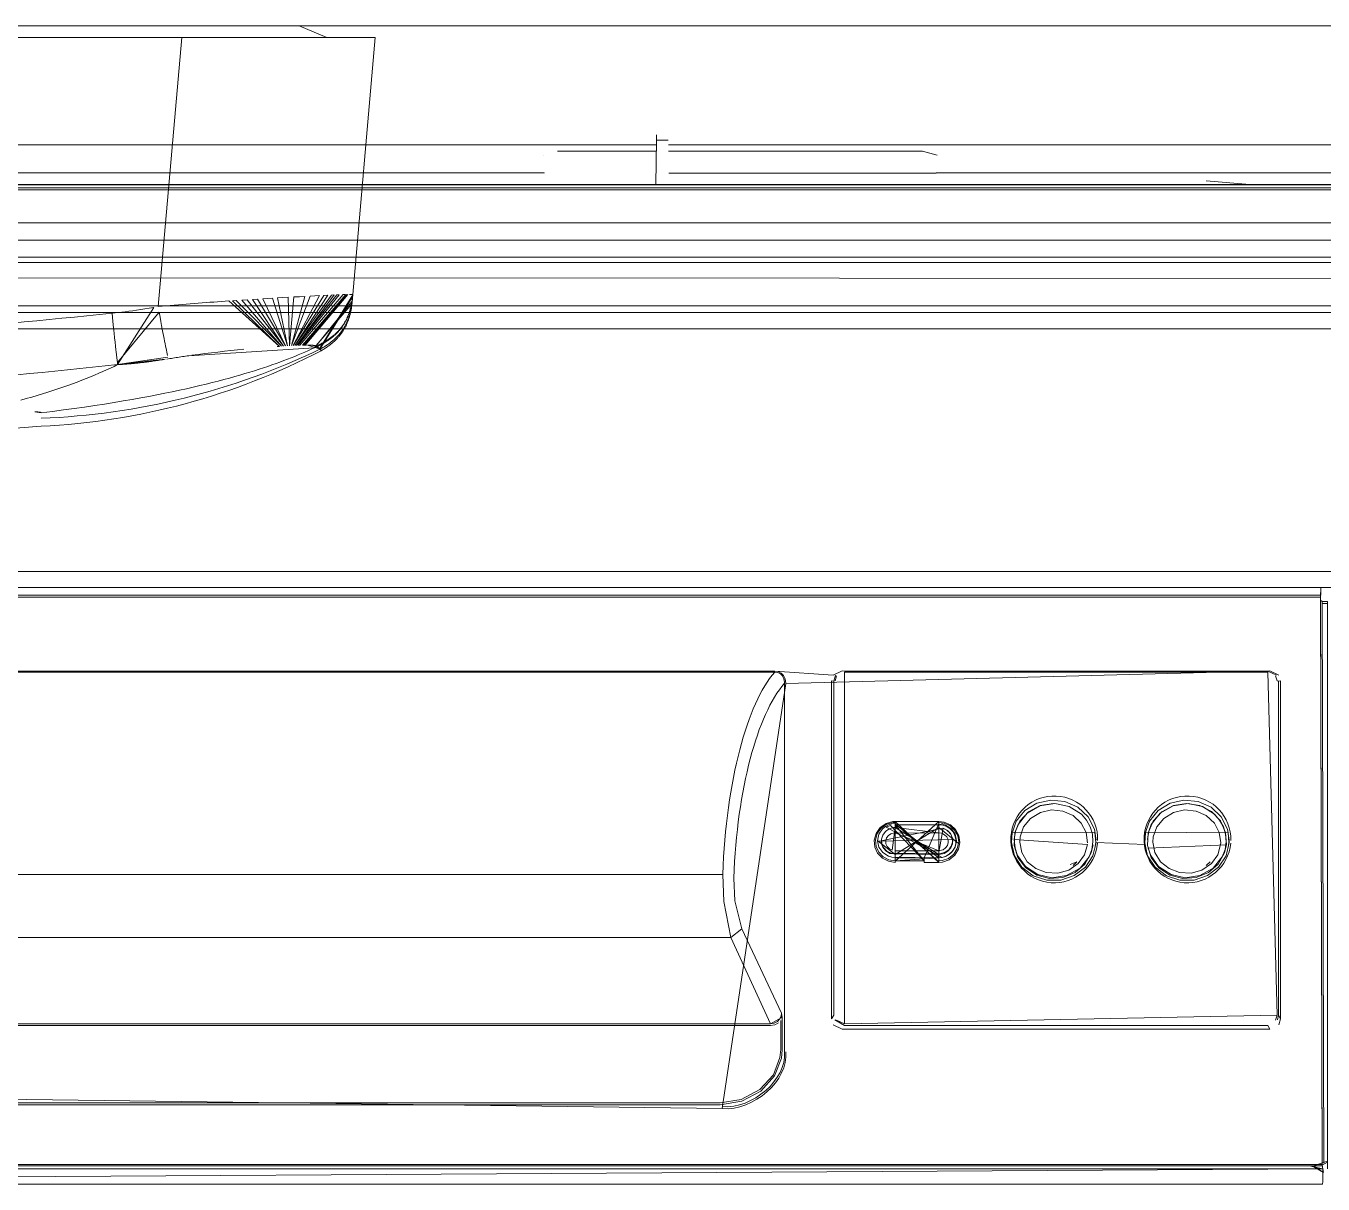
# Model space of a CAD drawing. Header units: millimetres. Extents: x 521 to 148073, y -17811 to 32040.
# Drawn here: x 66208.9 to 66382.4, y 20710.1 to 20865.2 of the extents above; entities that cross this region are included whole.
import ezdxf

# ---------------------------------------------------------------- set-up
doc = ezdxf.new("R2010")
doc.units = ezdxf.units.MM
doc.layers.add('Datové rozvody', color=6, linetype='Continuous')
doc.layers.add('PDF_Geometrie', color=7, linetype='Continuous', true_color=0xbdbdbd)

# ---------------------------------------------------------------- blocks, each defined once
blk = doc.blocks.new('projektor')
at = {"layer": 'PDF_Geometrie', "lineweight": 13}
for points in [[(85733.9755892011, 14135.77040875128), (85733.9755892011, 16031.83872741795)], [(85736.1163972011, 14135.77040875128), (85736.1163972011, 16031.83872741795)], [(85767.7148062011, 14135.77040875128), (85767.7148062011, 16031.83872741795)], [(85769.80576886777, 14135.77040875128), (85769.80576886777, 16031.83872741795)], [(85717.3485952011, 14198.32432308462), (85717.3485952011, 15969.28481308462)], [(85717.38369053444, 15969.28379575128), (85717.38369053444, 14198.32534041795)], [(85717.77838453444, 15969.26955441795), (85717.77838453444, 14198.33856475128)], [(85718.00574053443, 14198.34670275128), (85718.00574053443, 15969.26141641795)], [(85724.57922686776, 15969.03253441795), (85724.57922686776, 15085.03493508462)], [(85729.70974053444, 15082.57318375129), (85729.70974053444, 15082.61590841795), (85728.78760086777, 15082.57318375129), (85729.82265553443, 15083.80405941795), (85728.78760086777, 15084.99322775128), (85729.70974053444, 15085.03493508462), (85724.57922686776, 15082.57318375129), (85725.5013662011, 15083.80405941795), (85725.5013662011, 15085.03493508462), (85724.57922686776, 15083.80405941795), (85729.45491853444, 15085.41030141795), (85729.70974053444, 15968.85349808462)], [(85726.78564786777, 15968.95522341795), (85726.78564786777, 15085.41030141795)], [(85727.50331953443, 15968.92979208461), (85727.50331953443, 15085.41030141795), (85726.78564786777, 14198.65391308462)], [(85733.1439852011, 14198.87567408462), (85733.1439852011, 15968.73346208462)], [(85722.3234692011, 14537.67979208462), (85722.3234692011, 15629.92934441795)], [(85712.16365886776, 15357.64642608462), (85712.16365886776, 15548.24497741795)], [(85712.1809522011, 15357.64642608462), (85712.1809522011, 15548.24396008462)], [(85715.80847486776, 15523.50742875128), (85715.80847486776, 15392.49648308461)], [(85696.6785312011, 14673.97536475128), (85696.6785312011, 15493.63377141795), (85696.6785312011, 15494.81480175129)], [(85771.64089286777, 15443.23195675129), (85771.64089286777, 15442.74164075129), (85771.64089286777, 15443.23195675129), (85771.62614253443, 15443.43947608462), (85843.59218653443, 15443.43845908462), (85844.3932732011, 15443.44354508462), (85844.78847586777, 15443.43235541795)], [(85771.89774886776, 15442.73960641795), (85771.89774886776, 15443.43235541795), (85844.78847586777, 15443.43235541795)], [(85770.82607353444, 15442.52496608462), (85770.82607353444, 14757.19374875129)], [(85771.0824212011, 15442.52496608462), (85771.0168082011, 15442.52394875128)], [(85771.0824212011, 14757.19476575129), (85771.0824212011, 15442.52394875128)], [(85771.44914053443, 15442.53920775128), (85771.6403842011, 15442.74164075129), (85771.83162753444, 15442.73960641795)], [(85771.96336186776, 15442.53717308462), (85771.83162753444, 15442.53717308462)], [(85844.78847586777, 15442.96950541795), (85771.89774886776, 15442.73960641795)], [(85844.92987386776, 15442.75689975128), (85844.92987386776, 14756.96181508462)], [(85845.11755686777, 15442.76096875128), (85845.13383286777, 15442.75995141795)], [(85845.23911853443, 15442.81793475129), (85845.5158112011, 15442.82505575128), (85845.13383286777, 15441.08250175128)], [(85845.13383286777, 15442.75995141795), (85845.13383286777, 14756.95978041795)], [(85847.15307953443, 15442.82505575128), (85845.5158112011, 15442.82505575128), (85847.15307953443, 15170.26341008462)], [(85845.5158112011, 15168.29706075128), (85845.5158112011, 15442.82505575128)], [(85847.15307953443, 15442.82505575128), (85847.49385886776, 15442.82200375128)], [(85847.49436753443, 15442.82200375128), (85847.49436753443, 15170.26341008462)], [(85780.64154386776, 15435.94741075128), (85781.21018786776, 15437.11419941795)], [(85780.69088053443, 15435.67275241795), (85781.23409353444, 15436.81004108462)], [(85782.01076586777, 15437.06944041795), (85781.97109286777, 15436.88328308462), (85781.31903386777, 15436.68390175128)], [(85825.98913886776, 15437.34409841795), (85825.51815086776, 15437.06944041795), (85782.01178286778, 15437.06944041795), (85781.9624462011, 15437.34409841795)], [(85781.9624462011, 15437.34409841795), (85825.98913886776, 15437.34409841795)], [(85825.47796953443, 15436.88328308462), (85826.12951986777, 15436.68390175128)], [(85825.51815086776, 15437.06944041795), (85826.09696786776, 15436.92397341795)], [(85825.9886302011, 15437.34409841795), (85826.74037986777, 15437.11419941795)], [(85780.69037186776, 15371.49632041795), (85780.69037186776, 14796.11281608462), (85830.2951692011, 14794.67136908462), (85837.65906086777, 15364.65122741795), (85782.3286572011, 15372.93776708462), (85780.64205253443, 15435.94741075128)], [(85780.69138920109, 15435.67275241795), (85780.69138920109, 15380.56207541795), (85780.64205253443, 15380.28741741795)], [(85826.83854486776, 15380.56207541795), (85826.83854486776, 15435.67275241795), (85827.3090242011, 15435.94741075128)], [(85827.3090242011, 15435.94741075128), (85827.3090242011, 15380.28741741795)], [(85716.8684522011, 15427.66188841795), (85717.3475782011, 15433.35545108462)], [(85803.65078053443, 15430.50612641795), (85803.0302562011, 15430.62107608462), (85801.72817286776, 15430.52240275128), (85801.6829052011, 15430.50612641795), (85801.73987153443, 15419.74969741795), (85803.04195486776, 15419.65509308462), (85803.25659486777, 15419.69578308462), (85803.02415286776, 15413.31659208461), (85804.75399086777, 15412.90257041795), (85806.2274812011, 15411.93007675128), (85807.3245882011, 15410.49269875128), (85807.91154286776, 15408.75116241795), (85807.92018953443, 15406.89976275129), (85807.34544186777, 15405.14398475128), (85806.24477453443, 15403.68117541795), (85804.74076653444, 15402.68731975128), (85802.8822462011, 15402.27228041795), (85801.90975253443, 15402.34043641795), (85800.24349286777, 15402.93451208462), (85798.86053786776, 15404.07078308462), (85797.91093253443, 15405.62209341795), (85797.49945386777, 15407.41550975128), (85797.67391286777, 15409.25877141795), (85798.42362786777, 15410.94741075128), (85799.6687452011, 15412.28102908462), (85801.26532320109, 15413.10296908462), (85802.70473553444, 15413.32473008462)], [(85803.32881986776, 15430.28334841795), (85801.73224186776, 15430.18060575128), (85800.21195786777, 15429.51328808462), (85798.98871186777, 15428.35260275128), (85798.19830653444, 15426.83079308462), (85797.92873453443, 15425.11570508462), (85798.2110222011, 15423.40468608462), (85799.01363453444, 15421.88897975128), (85800.2429842011, 15420.74050141795), (85801.76530286777, 15420.08539075128), (85803.40816553443, 15420.00095908462), (85804.9833812011, 15420.49432641795), (85806.31496486776, 15421.51157908462), (85807.25338053443, 15422.93776708462), (85807.69232486776, 15424.61216508462), (85807.58246186777, 15426.34556341795), (85806.9354892011, 15427.94366741795), (85805.8271922011, 15429.22235375128), (85804.37862453444, 15430.04225941795), (85803.32881986776, 15430.28334841795), (85803.75403153444, 15420.12608108462), (85804.70363686777, 15420.44753275128), (85806.12626453442, 15421.45766475128), (85807.19437986777, 15423.08628608462), (85807.59517753443, 15424.91937541795), (85807.32560553442, 15426.83486208462), (85806.34090486777, 15428.58148475128), (85804.8663972011, 15429.74725608462), (85803.90509353444, 15430.11244975128), (85802.90615153444, 15430.25486508462), (85801.9402702011, 15430.18162308462), (85800.99117353444, 15429.89984408462), (85800.0919222011, 15429.40342475129), (85799.34220686776, 15428.75441775128), (85798.32749753444, 15427.17360708462), (85797.93127753443, 15425.30287941795), (85798.23034986776, 15423.35687541795), (85799.1896192011, 15421.68959841795), (85800.6880322011, 15420.51365408461), (85801.53336920109, 15420.18609875128), (85802.62132086777, 15420.02028675129)], [(85806.0219962011, 15427.66290541795), (85805.51642153443, 15428.16848008462)], [(85803.73826420109, 15413.14569375128), (85803.00787686776, 15413.27793641795), (85801.7032502011, 15413.17315941795), (85801.68900886778, 15413.16807308462), (85801.70121586777, 15402.42079941795), (85803.00431653444, 15402.31500508462), (85803.3720532011, 15402.38214375128)], [(85797.93026053443, 15407.78375508462), (85797.9292432011, 15407.77663441795), (85798.2120392011, 15406.06459841795), (85799.01363453444, 15404.54889175128), (85800.24349286777, 15403.40041375129), (85801.76631986776, 15402.74632041795), (85803.40816553443, 15402.66087108462), (85804.9833812011, 15403.15525575128), (85806.31547353443, 15404.17149108462), (85807.25388920109, 15405.59767941795), (85807.69283353443, 15407.27207708462), (85807.5829702011, 15409.00547541795), (85806.93599753443, 15410.60357941795), (85805.8271922011, 15411.88226575129), (85804.3791332011, 15412.70318875128), (85803.32881986776, 15412.94326041795)], [(85802.62132086777, 15402.68019875128), (85803.75403153444, 15402.78701041795), (85804.70363686777, 15403.10846208462), (85806.12626453442, 15404.11859408462), (85807.19437986777, 15405.74721541795), (85807.59517753443, 15407.57928741795), (85807.32560553442, 15409.49579141795), (85806.34090486777, 15411.24241408462), (85804.8663972011, 15412.40818541795), (85803.90509353444, 15412.77236208462), (85802.90615153444, 15412.91477741795), (85801.9402702011, 15412.84255241795), (85800.99117353444, 15412.56077341795), (85800.0919222011, 15412.06435408462), (85799.34220686776, 15411.41534708462), (85798.32749753444, 15409.83351908462), (85797.93127753443, 15407.96380875128), (85798.23034986776, 15406.01780475129), (85799.1896192011, 15404.35052775128), (85800.6880322011, 15403.17458375129), (85801.53336920109, 15402.84702841795), (85802.62132086777, 15402.68019875128), (85803.26117253443, 15412.19863141795), (85804.6080152011, 15411.81614441795), (85805.75395020109, 15410.99420441795), (85806.59826986777, 15409.76739775128), (85806.99957586777, 15408.36155475128), (85806.93447186776, 15406.84076208462), (85806.42025053443, 15405.48679875129), (85805.51235253444, 15404.37290708462), (85804.31453786776, 15403.64964041795), (85802.97939353444, 15403.38108575128), (85802.28969653443, 15403.42889675128), (85800.98150953444, 15403.88869508461), (85799.8686352011, 15404.79506708462), (85799.09908353443, 15406.07171908462), (85798.77661453444, 15407.50299341795), (85798.92767653443, 15409.01056175128), (85799.51107086777, 15410.32383475129), (85800.48865053443, 15411.38482941795), (85801.7103712011, 15412.02569841795), (85803.05009286776, 15412.21287308462)], [(85806.0179272011, 15410.32281775128), (85805.51235253444, 15410.82839208462), (85805.86991686777, 15409.96576208462)], [(85805.59932786776, 15392.84234875128), (85805.55609453443, 15393.33876808462), (85805.2529532011, 15394.20241575128), (85804.67362786777, 15394.93382041795), (85803.88322253444, 15395.42006708462), (85803.00075586776, 15395.60012075128), (85802.0954012011, 15395.45668808462), (85801.32686686776, 15395.03554541795), (85800.71702386776, 15394.35805541795), (85800.37115786776, 15393.56256375128), (85800.27858786777, 15392.84234875128), (85800.2948642011, 15386.87921408462), (85800.5425652011, 15385.99522175128), (85801.06950186777, 15385.22719575128), (85801.8273552011, 15384.68601741795), (85802.69507153443, 15384.44391141795), (85803.6131422011, 15384.52427441795), (85804.40863353443, 15384.89251975128), (85805.0571322011, 15385.52118175128), (85805.45945553444, 15386.30955275129), (85805.59932786776, 15387.18947608461)], [(85805.59932786776, 15390.92787941795), (85805.54795653443, 15390.92787941795), (85805.49505953444, 15390.92787941795), (85805.44521386776, 15390.92787941795), (85805.4014722011, 15390.92787941795), (85800.78670586777, 15386.55369341795), (85801.03542386777, 15385.99318708462), (85804.9482862011, 15393.28587108462), (85804.79061186776, 15393.79754908462), (85804.51035886776, 15394.25938175129), (85804.12939786777, 15394.64492041795), (85803.67061686776, 15394.92364775128), (85803.15893886777, 15395.07013208462), (85802.6274242011, 15395.08132175128), (85802.10964286777, 15394.95925141795), (85801.6381462011, 15394.70799008462), (85801.24548653443, 15394.34177908462), (85800.94895753443, 15393.89011908462), (85800.7628002011, 15393.38149275128), (85800.69973053443, 15392.84336608462), (85800.6051262011, 15393.30214708462), (85800.7368602011, 15393.74058308462), (85801.22514153444, 15394.49131541795), (85801.94332186776, 15394.97959675129), (85802.7815382011, 15395.15049508462), (85803.6156852011, 15394.97654475129), (85804.33233953443, 15394.48419475128), (85804.61106686777, 15394.13324241795), (85804.81858653443, 15393.73142775128), (85804.94726886776, 15393.29604341795), (85804.98999353443, 15392.84336608462), (85804.94574286777, 15386.73069541795), (85804.81553453443, 15386.29429375129), (85804.3303052011, 15385.54661308462), (85803.6116162011, 15385.05528008462), (85802.7759432011, 15384.88234741795), (85801.94230453443, 15385.05324575128), (85801.2231072011, 15385.54356141795), (85800.94336253444, 15385.89451375128), (85800.73482586777, 15386.29734575129), (85800.60461753444, 15386.73476441795), (85800.56138420111, 15387.18947608461), (85805.54795653443, 15392.84234875128), (85805.49505953444, 15392.84234875128), (85805.44521386776, 15392.84234875128), (85805.4014722011, 15392.84336608462), (85800.39455486776, 15392.84336608462), (85800.4825472011, 15393.52390808462), (85800.81162853443, 15394.27769241795), (85801.38942786776, 15394.91550975128), (85802.1182892011, 15395.31020375129), (85802.9717642011, 15395.44041208462), (85803.80133386777, 15395.26442741795), (85804.54087653443, 15394.80462908462), (85805.0800202011, 15394.11594908462), (85805.3617992011, 15393.30621608462), (85805.4014722011, 15392.84336608462), (85800.3737012011, 15392.84234875128), (85800.34674386776, 15392.84234875128), (85800.31470053444, 15392.84234875128), (85800.27858786777, 15392.84234875128), (85805.44521386776, 15387.18947608461), (85805.49505953444, 15387.18947608461), (85805.54795653443, 15387.18947608461), (85805.59932786776, 15387.18947608461), (85800.3737012011, 15387.18947608461), (85800.34674386776, 15387.19049341795), (85800.31470053444, 15387.19049341795), (85800.27858786777, 15387.19049341795), (85805.4014722011, 15387.18947608461), (85805.27177253443, 15386.36651875128), (85804.89742353444, 15385.62595908461), (85804.2936842011, 15385.03391808462), (85803.5475292011, 15384.68194841795), (85802.68439053443, 15384.60056841795), (85801.8639762011, 15384.82538108462), (85801.14579586776, 15385.33299008462), (85800.64530753443, 15386.05829141795), (85800.40981353442, 15386.89549008462), (85800.39455486776, 15387.18947608461)], [(85801.06441553443, 15387.27594275128), (85800.7302482011, 15387.29628775128), (85800.69973053443, 15387.29730508462), (85804.92132886776, 15392.73757175129), (85804.98999353443, 15392.73350275129), (85801.15698553443, 15393.42320008462), (85801.44842853444, 15393.99184441795), (85801.9306062011, 15394.43231475129), (85802.4697502011, 15394.64898941795), (85802.61877753443, 15394.67442075128), (85803.2087842011, 15394.63881708462), (85803.71334153443, 15394.42519408462), (85804.1492342011, 15394.03863808462), (85804.43406486776, 15393.53814975128), (85804.56732486776, 15392.84234875128), (85804.43304753443, 15386.48960641795), (85804.10244053444, 15385.93825541795), (85803.60652986777, 15385.54559608462), (85803.05416186777, 15385.36350775128), (85802.81714186777, 15385.34519708461), (85801.14884753444, 15393.38861341795), (85801.4067212011, 15393.91758475129), (85801.8517692011, 15394.35398641795), (85802.3731112011, 15394.58795441795), (85802.9498932011, 15394.63067908462), (85803.4793732011, 15394.48012575129), (85803.95290453442, 15394.14850141795), (85804.28910653443, 15393.67751341795), (85804.4676342011, 15393.11700708462), (85804.48899653443, 15392.84234875128), (85804.40456453443, 15386.64422875128), (85804.1314322011, 15386.09287775128), (85803.67773753442, 15385.66156275128), (85803.1665682011, 15385.44081908462), (85802.58724286777, 15385.40318075128), (85802.05674553443, 15385.56085475128), (85801.5877922011, 15385.89654808462), (85801.25616786777, 15386.37160508462), (85801.0812002011, 15386.94737008462), (85801.06441553443, 15387.19049341795), (85804.0185172011, 15386.78257508462), (85803.8349032011, 15386.41941608462), (85803.5475292011, 15386.14068875128), (85803.18996486776, 15385.97792841795), (85802.80086586777, 15385.94944541795), (85802.42448253444, 15386.05930841795), (85802.10455653444, 15386.29327675128), (85801.87516586776, 15386.62795275129), (85801.76377686777, 15387.02366408461), (85801.7551302011, 15387.19049341795), (85801.81463953444, 15393.24925008462), (85801.9987622011, 15393.61342641795), (85802.28562753444, 15393.89215375128), (85802.6437002011, 15394.05491408462), (85803.03279953443, 15394.08339708462), (85803.4086742011, 15393.97353375129), (85803.7286002011, 15393.73854841795), (85803.95849920111, 15393.40387241795), (85804.06988853443, 15393.00816108462), (85804.07802653444, 15392.84133175128)], [(85803.07908453443, 15395.36106641795), (85803.12486086777, 15395.39667008462), (85801.0639072011, 15392.84133175128), (85804.56783353443, 15392.84234875128), (85804.56783353443, 15392.75689975128), (85804.4895052011, 15387.18947608461), (85804.56783353443, 15392.84234875128), (85801.0649242011, 15387.18947608461), (85804.56783353443, 15387.19049341795), (85801.0649242011, 15392.84133175128), (85804.4895052011, 15392.84234875128), (85801.7551302011, 15392.84133175128), (85801.0649242011, 15387.18947608461), (85804.07904386776, 15387.18947608461), (85804.07904386776, 15392.84133175128), (85801.7551302011, 15387.18947608461)], [(85802.74288253443, 15395.09047708462), (85802.6192862011, 15394.67340375129), (85802.82477120109, 15384.95762408462), (85804.56376453444, 15387.19049341795)], [(85805.59983653443, 15390.92787941795), (85805.59983653443, 15392.84133175128), (85800.27858786777, 15387.19049341795)], [(85804.9905022011, 15390.92787941795), (85805.4014722011, 15390.92787941795), (85805.4014722011, 15387.18947608461), (85805.4014722011, 15390.92787941795), (85800.70023920109, 15387.18947608461), (85804.9905022011, 15387.18947608461), (85804.9905022011, 15390.92686241795), (85800.56138420111, 15392.84234875128), (85800.39506353444, 15392.84234875128), (85800.56138420111, 15392.84234875128), (85804.9905022011, 15392.84234875128), (85805.4014722011, 15387.18947608461), (85800.56138420111, 15387.18947608461)], [(85800.56138420111, 15387.18947608461), (85800.70023920109, 15387.18947608461), (85800.70023920109, 15392.84234875128)], [(85712.9962802011, 15390.74782575128), (85713.49727686777, 15392.61855341795)], [(85715.85069086777, 15392.49444841795), (85715.85069086777, 15357.71051308462)], [(85712.9962802011, 15357.66066775128), (85712.9962802011, 15390.74782575128)], [(85782.32814853443, 15372.93776708462), (85781.6821932011, 15372.83604208462), (85781.27173186776, 15372.62953975129), (85780.96452153444, 15372.33351908462), (85780.75903653444, 15371.93984241795), (85780.69037186776, 15371.49733741795), (85781.21018786776, 15379.12164575128), (85780.64154386776, 15380.28843441795)], [(85782.01076586777, 15379.16640475128), (85781.23409353444, 15379.42580441795)], [(85781.97109286777, 15379.35256208462), (85781.31903386777, 15379.55194375128)], [(85826.83854486776, 15380.56309275128), (85826.09696786776, 15379.31085475128)], [(85826.62237886776, 15380.56309275128), (85826.12951986777, 15379.55194375128)], [(85827.3090242011, 15380.28843441795), (85826.74037986777, 15379.12164575128)], [(85781.9624462011, 15378.89072941795), (85782.01178286778, 15379.16640475128), (85825.51815086776, 15379.16640475128), (85825.98913886776, 15378.89072941795)], [(85825.98913886776, 15378.89072941795), (85781.9624462011, 15378.89072941795)], [(85780.81549386776, 15371.49733741795), (85780.87296886777, 15371.88999708462), (85781.05505686777, 15372.23688008462), (85781.33022386776, 15372.49424508462), (85781.6999952011, 15372.67022975128), (85782.1257152011, 15372.74550641795), (85782.2849152011, 15372.74855808462)], [(85782.2849152011, 15372.74754108462), (85830.25244453443, 15372.74754108462)], [(85826.23277086776, 15372.46677908462), (85829.9971142011, 15372.46372741795), (85825.83146486776, 15372.44541708462), (85825.47491786777, 15372.40269241795), (85825.3111402011, 15372.37726108462), (85825.26790686777, 15372.37115741795), (85825.26027753443, 15372.36912308462), (85814.2525872011, 15367.21368675128), (85810.59556386777, 15366.29612508462), (85807.64960053444, 15366.15167508462)], [(85837.15857253443, 15364.38063841795), (85836.70386053443, 15367.19029008462), (85835.38855286776, 15369.68154175128), (85833.3998242011, 15371.48207875128), (85831.09269520109, 15372.36505408462), (85829.9971142011, 15372.46372741795)], [(85830.25193586777, 15372.74855808462), (85830.33382486776, 15372.74754108462)], [(85780.81600253443, 14796.11281608462), (85780.81600253443, 15371.49632041795)], [(85826.60864586776, 15370.94090041795), (85815.38682386777, 15365.78851575128), (85814.2525872011, 15367.21368675128)], [(85826.1900462011, 15372.27655308462), (85829.9523552011, 15372.27350141795), (85831.0179272011, 15372.17787941795), (85833.26046053444, 15371.31524941795), (85835.19018886777, 15369.55641941795), (85836.46277186777, 15367.12416841795), (85836.8976472011, 15364.38063841795)], [(85826.83294986776, 15370.94090041795), (85826.74750086777, 15371.49326841795), (85826.49013586776, 15371.98561875129)], [(85826.60915453444, 15370.93988308462), (85826.60915453444, 15170.43125675129)], [(85826.83345853443, 15170.43125675129), (85826.83345853443, 15370.93988308462)], [(85815.38682386777, 15365.78851575128), (85810.70084953443, 15364.85671241795), (85807.16487953444, 15364.72650408462)], [(85815.38784086777, 15365.78749875128), (85815.38784086777, 15175.58364108462)], [(85807.16487953444, 15364.72650408462), (85807.16487953444, 15176.64565308462)], [(85836.89815586776, 15364.37962108462), (85836.89815586776, 14803.22849808462), (85826.83345853443, 14997.17686241795)], [(85837.1590812011, 14803.22849808462), (85837.1590812011, 15364.37962108462), (85837.4011872011, 14802.95790875128)], [(85717.3485952011, 15355.99847675128), (85711.56805753443, 15356.09918475129), (85711.56805753443, 15357.63523641795)], [(85710.8483512011, 15356.11240908462), (85711.56805753443, 15356.09918475129)], [(85712.16365886776, 15165.49046075128), (85712.16365886776, 15356.08901241795)], [(85712.1809522011, 15165.49046075128), (85712.1809522011, 15356.08901241795)], [(85712.9962802011, 15343.21466341795), (85712.9962802011, 15356.07477075129)], [(85713.50439786777, 15341.34495308462), (85713.49727686777, 15341.34495308462)], [(85715.85069086777, 15341.46702341795), (85715.80847486776, 15341.46498875129)], [(85715.80847486776, 15341.46498875129), (85715.80847486776, 15210.45506041795)], [(85698.1957632011, 15319.49436708462), (85698.1957632011, 15104.64247908462)], [(85732.66282453443, 15316.47821308462), (85698.1957632011, 15319.49436708462)], [(85738.9708082011, 15312.45396175129), (85738.96826486777, 15312.45192741795), (85738.96063553443, 15312.44684108462), (85738.9474112011, 15312.43666841795), (85738.93011786777, 15312.42446141795), (85738.90824720109, 15312.40716808462), (85738.8823072011, 15312.38580608462), (85738.85280686777, 15312.36037475128), (85738.82025453442, 15312.33087441795), (85738.78465086776, 15312.29730508462), (85738.36554286776, 15311.76019575128), (85738.3553702011, 15311.74798841795), (85738.34723220111, 15311.73476441795), (85738.33807686776, 15311.71747108462), (85738.33044753443, 15311.69916041795), (85738.32180086776, 15311.67779808462), (85738.31518886777, 15311.65440141795), (85738.30755953443, 15311.62795275129), (85738.3009472011, 15311.59946975129), (85738.2953522011, 15311.56895208462), (85738.2887402011, 15311.53538275128), (85738.28365386777, 15311.49977908462), (85738.27755053443, 15311.46214041795), (85738.27348153443, 15311.42145041795), (85738.2683952011, 15311.37872575128), (85738.2643262011, 15311.33396675129), (85738.2602572011, 15311.28717308462), (85738.25669686776, 15311.23732775128), (85738.25364486777, 15311.18544775128), (85738.25110186776, 15311.13051608462), (85738.24855886777, 15311.07456741795), (85738.24601553443, 15311.01556675128), (85738.24448986776, 15310.95453141795), (85738.2424552011, 15310.89044475129), (85738.24194653443, 15310.82432308462), (85738.2409292011, 15310.75718441795), (85738.2399122011, 15310.68597675128), (85738.73989186776, 15312.25152875128), (85731.68727953444, 15316.56264508462), (85731.68321053444, 15316.55959341795), (85731.67914153443, 15316.55247275129), (85731.67558086777, 15316.54433475128), (85731.67202053443, 15316.53212741795), (85731.6699862011, 15316.51788608461), (85731.66744286777, 15316.50059275128), (85731.66489986777, 15316.48126508461), (85731.66235686776, 15316.45888541795), (85731.6603222011, 15316.43447141795), (85731.65777920111, 15316.40700541795), (85731.65727053443, 15316.37648775128), (85731.65574453444, 15316.34393575128), (85731.6547272011, 15316.30833208462), (85731.6537102011, 15316.26967641795), (85731.65320153443, 15316.22898641795), (85731.65320153443, 15316.18524441795), (85731.6521842011, 15316.13946808462)], [(85738.2399122011, 15310.53847508462), (85738.24194653443, 15310.38181841795), (85731.6537102011, 15315.92889675128)], [(85738.24194653443, 15310.38181841795), (85738.24448986776, 15310.21600608462), (85731.6562532011, 15315.80886108462)], [(85738.24448986776, 15310.21600608462), (85738.24754153444, 15310.04103875128), (85731.6587962011, 15315.67763541795)], [(85731.66235686776, 15315.53623741795), (85731.6699862011, 15315.30532075128), (85738.25822253444, 15309.66567241795)], [(85731.69134853443, 15316.56366241795), (85731.84444486776, 15316.54942075128), (85731.99347253444, 15316.53314475128), (85732.1379222011, 15316.51686875128), (85732.27932053444, 15316.49754108462), (85732.4171582011, 15316.47821308462), (85732.55092686777, 15316.45685075128), (85732.68215253443, 15316.43447141795), (85732.8093092011, 15316.41107441795), (85732.93493986777, 15316.38666041795), (85733.0570102011, 15316.36122908461), (85733.17551986777, 15316.33376341795), (85733.29250420109, 15316.30629741795), (85733.4064362011, 15316.27679708462), (85733.5183342011, 15316.24729675128), (85733.62819753443, 15316.21677908462), (85733.73500886776, 15316.18422708462), (85733.84029453443, 15316.15167508462), (85733.9430372011, 15316.11810575129), (85734.04425386776, 15316.08351908462), (85734.14394453443, 15316.04791541795), (85734.24160086777, 15316.01129408462), (85734.3377312011, 15315.97467308462), (85734.43233553442, 15315.93601741795), (85734.52490553443, 15315.89634475128), (85734.6164582011, 15315.85667175128), (85734.70597653443, 15315.81598175128), (85734.79447753444, 15315.77427441795), (85734.8819612011, 15315.73053241795), (85734.96741053443, 15315.68679075128), (85735.05285953444, 15315.64304875129), (85735.13627453444, 15315.59727241795), (85735.21918053443, 15315.55047875128), (85735.3000522011, 15315.50266808462), (85735.38041486777, 15315.45485708462), (85735.45976086776, 15315.40501175129), (85735.53859786777, 15315.35414908462), (85735.61641753443, 15315.30328641795), (85735.6932202011, 15315.25038941795), (85735.76951420109, 15315.19647475128), (85735.84479086776, 15315.14154308462), (85735.9190502011, 15315.08661175128), (85735.9928012011, 15315.02862808461), (85736.06553453443, 15314.97064475128), (85736.1382682011, 15314.91164408461), (85736.20896720109, 15314.85060908461), (85736.28017486776, 15314.78855675129), (85736.35138253443, 15314.72548708462), (85736.42157320109, 15314.66140008462), (85736.4907462011, 15314.59527875128), (85736.55941086778, 15314.52712275128), (85736.6280752011, 15314.45896675129), (85736.69673986777, 15314.38775908462), (85736.7643872011, 15314.31655141795), (85736.8310172011, 15314.24229208462), (85736.89815586776, 15314.16701508462), (85736.96478586776, 15314.08970408462), (85737.0309072011, 15314.01035841795), (85737.09702886776, 15313.92999541795), (85737.1631502011, 15313.84658075128), (85737.22825453444, 15313.76214875128), (85737.29335853443, 15313.67466508462), (85737.3579542011, 15313.58616408462), (85737.42254953443, 15313.49461141795), (85737.48765386776, 15313.40102408462), (85737.5512322011, 15313.30438508462), (85737.61531886777, 15313.20571141795), (85737.6788972011, 15313.10398641795), (85737.74349286777, 15312.99920941795), (85737.8070712011, 15312.89138041795), (85737.87064953444, 15312.78151708462), (85737.93321053442, 15312.66758475129), (85737.99678886776, 15312.55060075128), (85738.06036686776, 15312.43056508462), (85738.12292786776, 15312.30646008462), (85738.1854892011, 15312.17828641795), (85738.2490672011, 15312.04604341795), (85738.31213686777, 15311.90973175128), (85738.3746982011, 15311.76935075128), (85732.5234612011, 15316.49042008462), (85732.66791086776, 15316.47414408462), (85732.80880053443, 15316.45786808462), (85732.9466382011, 15316.43955741795), (85733.08040686777, 15316.42022975128), (85733.2106152011, 15316.39988475129), (85733.33777186777, 15316.37750508462), (85733.4623852011, 15316.35512575128), (85733.58445553444, 15316.33071141795), (85733.70296553444, 15316.30528008462), (85733.8204582011, 15316.27883175129), (85733.93388186776, 15316.25136575128), (85734.04577953443, 15316.22288275129), (85734.15564286777, 15316.19338241795), (85734.26347153443, 15316.16286475128), (85734.3687572011, 15316.13133008462), (85734.4725172011, 15316.09979508462), (85734.57373353443, 15316.06622575128), (85734.6739332011, 15316.03163941795), (85734.7715892011, 15315.99603541795), (85734.86873686776, 15315.95941441795), (85734.96435853443, 15315.92279308462), (85735.05794586777, 15315.88413775128), (85735.14949853443, 15315.84548208461), (85735.24105153444, 15315.80479208462), (85735.33056953443, 15315.76410175128), (85735.41907053444, 15315.72137708462), (85735.50604586776, 15315.67865275128), (85735.59200353443, 15315.63491075128), (85735.67745286776, 15315.58913441795), (85735.76188486777, 15315.54335808461), (85735.84479086776, 15315.49656441795), (85735.92667953443, 15315.44875341795), (85736.0075512011, 15315.39890808462), (85736.08893153444, 15315.34906275128), (85736.1682772011, 15315.29718275128), (85736.24660553443, 15315.24428575128), (85736.32544253443, 15315.19037141795), (85736.40326253444, 15315.13543975128), (85736.4800652011, 15315.07949075128), (85736.55585053444, 15315.02150741795), (85736.6321442011, 15314.96352408462), (85736.7074212011, 15314.90350608462), (85736.78168053443, 15314.84145375129), (85736.85644853444, 15314.77838408462), (85736.92969086776, 15314.71429708462), (85737.00344153443, 15314.64817575128), (85737.0761752011, 15314.58103708462), (85737.14890853444, 15314.51186375128), (85737.22062486777, 15314.44167341795), (85737.29335853443, 15314.36843141795), (85737.36558353443, 15314.29417175128), (85737.4367912011, 15314.21889508462), (85737.5074902011, 15314.14056675129), (85737.5797152011, 15314.06020375129), (85737.64990553443, 15313.97882341795), (85737.72060453444, 15313.89439141795), (85737.7918122011, 15313.80792508462), (85737.86200286777, 15313.71840675129), (85737.93321053442, 15313.62787141795), (85738.00340086776, 15313.53326675128), (85738.0735912011, 15313.43764508462), (85738.14479886777, 15313.33795441795), (85738.21498953443, 15313.23622908462), (85738.2861972011, 15313.13043475129), (85738.3568962011, 15313.02260608461), (85738.42759520111, 15312.91070841795), (85738.4982942011, 15312.79575875128), (85738.56950186777, 15312.67674008462), (85738.6412182011, 15312.55466975128), (85738.7134432011, 15312.42853041795), (85738.78465086776, 15312.29730508462), (85731.9517652011, 15316.54026541795), (85732.09723220111, 15316.52500675128), (85732.23812186776, 15316.50771341795), (85732.3764682011, 15316.49042008462), (85732.51023686776, 15316.47109241795), (85732.64146253443, 15316.45074741795), (85732.76912753443, 15316.42836775128), (85732.89374086776, 15316.40598808462), (85733.0158112011, 15316.38259141795), (85733.13533853443, 15316.35716008462), (85733.25232253443, 15316.33172875128), (85733.3672722011, 15316.30426308462), (85733.47916986776, 15316.27679708462), (85733.58852453443, 15316.24729675128), (85733.69584453444, 15316.21779641795), (85733.80163886776, 15316.18727908462), (85733.9048902011, 15316.15472675128), (85734.00661553442, 15316.12217475129), (85734.10630620111, 15316.08860541795), (85734.20396253443, 15316.05401875128), (85734.30009286776, 15316.01943208462), (85734.3946972011, 15315.98281108461), (85734.48828453443, 15315.94619008462), (85734.57932853443, 15315.90753441795), (85734.6698642011, 15315.86887875128), (85734.7583652011, 15315.82920608462), (85734.84635753444, 15315.78851575128), (85734.93231520109, 15315.74680841795), (85735.01776453444, 15315.70510108461), (85735.1011792011, 15315.66135941795), (85735.1840852011, 15315.61660008462), (85735.2659742011, 15315.57184108462), (85735.34684553444, 15315.52606475128), (85735.42669986776, 15315.47825375128), (85735.50502853443, 15315.43044308462), (85735.58386553443, 15315.38161475128), (85735.6606682011, 15315.33176941795), (85735.73645353442, 15315.28090675128), (85735.8117302011, 15315.22902708462), (85735.88700686776, 15315.17511241795), (85735.96075753443, 15315.12119808462), (85736.03450853443, 15315.06626641795), (85736.10724186776, 15315.00930041795), (85736.1789582011, 15314.95131708462), (85736.25067453443, 15314.89333375129), (85736.3218822011, 15314.83229841795), (85736.39207286776, 15314.77126341795), (85736.46175453444, 15314.70921075128), (85736.53092786776, 15314.64512408462), (85736.60060953443, 15314.57900241795), (85736.66876553443, 15314.51288108462), (85736.7369212011, 15314.44370808462), (85736.80456853444, 15314.37453475128), (85736.87221586777, 15314.30230975128), (85736.93884586776, 15314.22906775128), (85737.00598453444, 15314.15480808462), (85737.0721062011, 15314.07851441795), (85737.13822753444, 15314.00018575129), (85737.20434886776, 15313.91982275128), (85737.26996186777, 15313.83742541795), (85737.33557453443, 15313.75299341795), (85737.40067853444, 15313.66652708462), (85737.46578286776, 15313.57802608461), (85737.53037853443, 15313.48749041795), (85737.59548253444, 15313.39390341795), (85737.65956953443, 15313.29828141795), (85737.72416486777, 15313.19960808462), (85737.78876053443, 15313.09890008462), (85737.85284753444, 15312.99514008462), (85737.91642586776, 15312.88934608462), (85737.98102120109, 15312.77948275129), (85738.0451082011, 15312.66656775128), (85738.10868653443, 15312.55060075128), (85738.1732822011, 15312.43056508462), (85738.2368602011, 15312.30747741795), (85738.3009472011, 15312.18032075128), (85738.36554286776, 15312.04909541795), (85738.61070053444, 15311.52927908461), (85732.8062572011, 15316.46498875128), (85732.94562086777, 15316.45074741795), (85733.08193286776, 15316.43447141795), (85733.21417553443, 15316.41717808462), (85733.3438752011, 15316.39886741795), (85733.47001453442, 15316.37852241795), (85733.59361086777, 15316.35817741795), (85733.71517253443, 15316.33579775128), (85733.8326652011, 15316.31240108461), (85733.9481232011, 15316.28798708462), (85734.06205553444, 15316.26357275128), (85734.1729362011, 15316.23712441795), (85734.2817822011, 15316.20965841795), (85734.38859386777, 15316.18117541795), (85734.49337086777, 15316.15269241795), (85734.5961132011, 15316.12217475129), (85734.69732986776, 15316.09064008462), (85734.79702053443, 15316.05910508462), (85734.89467686777, 15316.02655308462), (85734.9908072011, 15315.99196641795), (85735.08541186777, 15315.95737975128), (85735.17798186776, 15315.92177608461), (85735.2700432011, 15315.88515475128), (85735.36057853443, 15315.84751641795), (85735.45009686776, 15315.80886108462), (85735.53758053444, 15315.76918808461), (85735.62455553444, 15315.72951508461), (85735.7110222011, 15315.68780775128), (85735.7954542011, 15315.64508341795), (85735.87886886776, 15315.60235875128), (85735.96177486777, 15315.55759941795), (85736.04366386776, 15315.51284041795), (85736.1245352011, 15315.46604675128), (85736.2048982011, 15315.41925308462), (85736.28424386776, 15315.37144241795), (85736.36308086777, 15315.32159708462), (85736.44090086776, 15315.27073441795), (85736.51770353444, 15315.21885441795), (85736.59450586776, 15315.16697441795), (85736.67079986777, 15315.11306008462), (85736.74607653443, 15315.05711141795), (85736.8213532011, 15315.00116241795), (85736.89561286777, 15314.94317908462), (85736.9698722011, 15314.88417841795), (85737.04362286776, 15314.82416041795), (85737.11635653443, 15314.76210808462), (85737.18909020111, 15314.69903841795), (85737.26182386777, 15314.63393408462), (85737.3345572011, 15314.56781275128), (85737.40576486777, 15314.50067408462), (85737.4774812011, 15314.43048375128), (85737.54919753443, 15314.36029308462), (85737.6204052011, 15314.28705108462), (85737.69161286777, 15314.21177441795), (85737.76282053444, 15314.13548041795), (85737.8330112011, 15314.05715208462), (85737.9037102011, 15313.97678908462), (85737.9744092011, 15313.89337441795), (85738.0451082011, 15313.80894241795), (85738.11529853444, 15313.72145875128), (85738.1865062011, 15313.63194041795), (85738.25669686776, 15313.53937041795), (85738.32790453442, 15313.44476575129), (85738.39809486776, 15313.34710975128), (85738.46930253443, 15313.24741875128), (85738.54000153443, 15313.14365908462), (85738.6112092011, 15313.03786475128), (85738.6834342011, 15312.92800141795), (85738.75515053443, 15312.81508641795), (85738.82686686776, 15312.69810241795), (85738.89909186776, 15312.57806675128), (85738.9708082011, 15312.45396175129)], [(85738.25822253444, 15309.66567241795), (85738.26585186776, 15309.46527375129), (85731.68829653444, 15314.77533241795), (85731.6999952011, 15314.47626008462), (85738.27449853443, 15309.25571975128), (85731.71321953443, 15314.15582541795), (85731.7284782011, 15313.81402875128), (85738.28416253443, 15309.03802775128), (85731.75085786777, 15313.32473008462), (85731.77527186777, 15312.79881041795), (85738.2953522011, 15308.81219741795), (85731.80273753444, 15312.23626975128), (85731.83274653443, 15311.63812541795), (85731.86478986777, 15311.00539408462), (85738.30705086776, 15308.57822941795), (85731.8998852011, 15310.34011108462), (85731.9365062011, 15309.64227575128), (85731.97567053443, 15308.91392275128), (85738.3202752011, 15308.33612341795), (85732.01737786777, 15308.15505241795), (85732.06213686777, 15307.36769875128), (85732.09723220111, 15306.75938175128), (85738.33451653444, 15308.08587908462), (85732.1328362011, 15306.13580608462), (85732.17047453443, 15305.49798841795), (85732.20963853443, 15304.84694675129), (85738.3497752011, 15307.82851441795), (85732.2498202011, 15304.18268108462), (85732.29254486777, 15303.50519075128), (85738.36655986776, 15307.56301141795), (85732.33628653444, 15302.81651075128), (85732.38104586776, 15302.11664075128), (85738.3838532011, 15307.28937041795), (85732.42834786777, 15301.40558141795), (85732.45988286777, 15300.92645541795), (85738.40216386777, 15307.00962608462), (85732.4934522011, 15300.44224308462), (85732.52702153444, 15299.95497908462), (85732.56109953443, 15299.46262875129), (85732.59619453443, 15298.96824408462), (85732.6323072011, 15298.46877308462), (85732.6689282011, 15297.96726741795), (85732.70758386777, 15297.46169308462), (85732.74573086777, 15296.95408408462), (85732.78489486777, 15296.44342308462), (85732.82609386777, 15295.92971041795), (85732.86729253444, 15295.41498075128), (85732.90950853443, 15294.89719908462), (85732.9522332011, 15294.37840041795), (85732.99648353443, 15293.85756708462), (85733.0417512011, 15293.33469908462), (85733.08854486776, 15292.81183141795), (85733.13635586777, 15292.28692908462), (85733.1846752011, 15291.76202675128), (85733.23401186777, 15291.23610708462)], [(85696.67802253443, 15309.58124041795), (85698.19525453442, 15313.19350441795)], [(85747.05694886777, 15275.99766308462), (85746.87384353443, 15277.46454141795), (85746.6876862011, 15278.89479841795), (85746.4984772011, 15280.28843441795), (85746.30621653443, 15281.64646675129), (85746.11141286777, 15282.96686075128), (85745.91508286777, 15284.24656441795), (85745.71773586777, 15285.48557808462), (85745.5188632011, 15286.68288441795), (85745.31897286777, 15287.84051775129), (85745.11959153443, 15288.95746108462), (85744.9197012011, 15290.03371441795), (85744.72031986777, 15291.07538108462), (85744.52042953443, 15292.08246108462), (85744.32053953443, 15293.05495475128), (85744.12064953444, 15293.99591341795), (85743.9207592011, 15294.90737175128), (85743.72188620109, 15295.78932975128), (85743.52301353443, 15296.64178741795), (85743.32363186777, 15297.46576208462), (85743.12628486776, 15298.26227075128), (85742.92893786776, 15299.03334841795), (85742.7326082011, 15299.77899441795), (85742.5378042011, 15300.49920941795), (85742.34300053443, 15301.19704441795), (85742.14972253444, 15301.87250041795), (85741.95746186777, 15302.52455908461), (85741.7662182011, 15303.15729041795), (85741.5744662011, 15303.77069375128), (85741.38576586777, 15304.36375175129), (85741.19655686777, 15304.94053408462), (85741.00785653443, 15305.50104041795), (85740.8201732011, 15306.04323608462), (85740.63299886776, 15306.57220741795), (85740.44684153443, 15307.08490275128), (85740.26170153443, 15307.58335641795), (85740.07605286776, 15308.06960308462), (85739.89142153443, 15308.54262575128), (85739.70729886777, 15309.00242375128), (85739.52368486776, 15309.45204941795), (85739.3395622011, 15309.88845075128), (85739.15645653443, 15310.31467975128), (85738.97436853443, 15310.72971875129), (85738.79177153444, 15311.13458508462), (85738.61070053444, 15311.52927908461), (85739.62286686776, 15295.21661641795), (85739.6523672011, 15295.01011408462), (85739.68135886776, 15294.80259475128), (85739.71187653443, 15294.59609241795), (85739.74239420111, 15294.38959008462), (85739.77291186777, 15294.18308775128), (85739.8034292011, 15293.97658541795), (85739.83547286777, 15293.77008341795), (85739.86700753443, 15293.56358108462), (85739.89955986777, 15293.35809608462), (85739.9316032011, 15293.15159375129), (85739.96517253443, 15292.94610875128), (85739.9982332011, 15292.74062375129), (85740.06384586776, 15292.34287775128)], [(85696.6785312011, 15309.58124041795), (85696.6785312011, 14858.02789575128)], [(85738.40216386777, 15307.00962608462), (85738.42250886776, 15306.72174341795)], [(85733.23401186777, 15291.23610708462), (85698.1957632011, 15294.30210641795)], [(85745.41306886777, 15273.33449575128), (85745.2126702011, 15274.06386575128), (85745.00871086777, 15274.78102908462), (85744.80119153444, 15275.48598508462), (85744.5906202011, 15276.17975141795), (85744.37750553443, 15276.86232775128), (85744.16133953443, 15277.53168008462), (85743.9426302011, 15278.18984241795), (85743.72188620109, 15278.83478041795), (85743.4991082011, 15279.46649441795), (85743.27531253443, 15280.08396675128), (85743.05049953444, 15280.68923208461), (85742.82466953443, 15281.27923841795), (85742.5978222011, 15281.85500341795), (85742.37148353443, 15282.41754408462), (85742.14412753443, 15282.96482608462), (85741.9172802011, 15283.49888375129), (85741.6899242011, 15284.01768241795), (85741.46358553442, 15284.52427441795), (85741.23775553443, 15285.01662475128), (85741.01192553443, 15285.49473341795), (85740.7876212011, 15285.95961775128), (85740.09385486777, 15292.15163441795), (85740.12386386776, 15291.96344275128), (85740.1533642011, 15291.77830275128), (85740.18133853443, 15291.59519708461), (85740.20829586776, 15291.41412641795), (85740.2352532011, 15291.23508975129), (85740.26119286777, 15291.05910508462), (85740.28611553443, 15290.88312041795), (85740.31103853443, 15290.70917008462), (85740.33545253443, 15290.53623741795), (85740.3588492011, 15290.36432141795), (85740.38122886777, 15290.19342308462), (85740.40411686776, 15290.02455908462), (85740.4254792011, 15289.85772975128), (85740.44684153443, 15289.69293475129), (85740.46667786776, 15289.52915708462), (85740.48600586777, 15289.36843141795), (85740.50533353444, 15289.20872275128), (85740.52364420111, 15289.05104841795), (85740.54093753443, 15288.89439141795), (85740.55873953443, 15288.73976908462), (85740.5755242011, 15288.58718141795), (85740.59129153444, 15288.43561075128), (85740.60705886777, 15288.28607441795), (85740.62130053443, 15288.13755575128), (85740.6365592011, 15287.99107108462), (85740.64978353443, 15287.84560408462), (85740.66300786777, 15287.70217141795), (85740.67572353443, 15287.55975608462), (85740.6884392011, 15287.41937541795), (85740.70013753444, 15287.28001175129), (85740.71081853443, 15287.14166541795), (85740.72149986777, 15287.00535341795), (85740.7316722011, 15286.87005875128), (85740.74082753444, 15286.73578141795), (85740.74998286777, 15286.60353875129), (85740.75862953444, 15286.47231308462), (85740.76676753443, 15286.34210475128), (85740.77439686777, 15286.21393108462), (85740.7810092011, 15286.08575708462), (85740.7876212011, 15285.95961775128), (85733.33675453444, 15290.64711775128), (85733.43491953443, 15290.07237008462), (85733.52698086777, 15289.51084675129), (85733.61293853442, 15288.96356475129), (85733.69330153443, 15288.42950708462), (85733.76756086777, 15287.91477741795), (85733.8352082011, 15287.42242708462), (85733.89827786776, 15286.95042175128), (85733.95473553444, 15286.49469275128), (85734.00763253443, 15286.05625675129), (85734.05544353444, 15285.63511408461), (85734.09715086776, 15285.23126508461)], [(85739.11983553442, 15285.76532241795), (85739.5043572011, 15285.80804708462), (85739.87870586777, 15285.85077175128), (85740.1848992011, 15285.88637575128), (85740.48753186777, 15285.92299675128), (85733.9659252011, 15291.36834975128), (85734.60882886776, 15291.48533408462), (85735.1815422011, 15291.59011108462), (85735.69678053443, 15291.68471541795), (85736.16471686776, 15291.77219908462), (85736.59450586776, 15291.85154475128), (85736.99326886777, 15291.92682141795), (85737.3660922011, 15291.99802908462), (85737.71755286776, 15292.06516808462), (85738.05121186777, 15292.12925475128), (85738.37062920109, 15292.19232441795), (85738.67733086777, 15292.25234241795), (85738.91587653443, 15292.30015341795), (85739.1488272011, 15292.34796408461), (85739.3761832011, 15292.39475775128), (85739.5994702011, 15292.44155141795)], [(85740.48753186777, 15285.92299675128), (85740.7876212011, 15285.95961775128), (85739.81767086776, 15292.48936241795)], [(85734.09715086776, 15285.23126508461), (85735.18662853443, 15285.34418008462), (85735.98669753443, 15285.42759475128), (85736.6824982011, 15285.50083675129), (85737.2994622011, 15285.56594108462), (85737.85895086777, 15285.62595908462), (85738.37368086776, 15285.68190775128), (85738.85534986776, 15285.73582208461), (85739.11983553442, 15285.76532241795)], [(85748.81221853444, 15275.99868041795), (85756.50213953444, 15177.42385108462)]]:
    blk.add_lwpolyline(points, dxfattribs=at)
for points in [[(85844.63232753443, 15443.43845908462), (85844.50110186776, 15443.44252808462), (85845.13383286777, 15441.64504275128), (85845.98323886776, 15442.92169475128), (85845.23911853443, 15441.66843941795), (85845.98323886776, 15442.92576375129), (85845.0478752011, 15442.76198608462), (85844.63232753443, 15443.43845908462), (85845.2192822011, 15443.43133808462), (85845.49750086776, 15443.43845908462)], [(85769.80576886777, 15442.57074241795), (85770.2096182011, 15442.57074241795), (85771.4496492011, 15442.53920775128), (85844.85408853443, 15442.76707208462), (85845.11806553444, 15442.76096875128), (85771.0824212011, 15442.52394875128)], [(85780.82668386777, 15380.56207541795), (85780.82668386777, 15435.67275241795), (85825.47796953443, 15436.88226575129), (85826.6228872011, 15380.56207541795)], [(85802.70473553444, 15430.66481808462), (85803.02415286776, 15430.65668008462), (85804.75399086777, 15430.24164075129), (85806.2274812011, 15429.26914741795), (85807.3245882011, 15427.83176941795), (85807.91154286776, 15426.09125041795), (85807.92018953443, 15424.23985041795), (85807.34544186777, 15422.48305541795), (85806.24477453443, 15421.02126341795), (85804.74076653444, 15420.02639008462), (85802.8822462011, 15419.61236841795), (85801.90975253443, 15419.67950708462), (85800.24349286777, 15420.27459975128), (85798.86053786776, 15421.41087108462), (85797.91093253443, 15422.96116408462), (85797.49945386777, 15424.75458041795), (85797.67391286777, 15426.59784208462), (85798.42362786777, 15428.28648141795), (85799.6687452011, 15429.62111675129), (85801.26532320109, 15430.44203975128)], [(85803.05009286776, 15429.55194375128), (85803.26117253443, 15429.53770208462), (85804.6080152011, 15429.15623241795), (85805.75395020109, 15428.33327508462), (85806.59826986777, 15427.10748575128), (85806.99957586777, 15425.70062541795), (85806.93447186776, 15424.17983275128), (85806.42025053443, 15422.82688675129), (85805.51235253444, 15421.71299508462), (85804.31453786776, 15420.98972841795), (85802.97939353444, 15420.72015641795), (85802.28969653443, 15420.76898475128), (85800.98150953444, 15421.22878275129), (85799.8686352011, 15422.13413775128), (85799.09908353443, 15423.41180675129), (85798.77661453444, 15424.84206408461), (85798.92767653443, 15426.34963241795), (85799.51107086777, 15427.66290541795), (85800.48865053443, 15428.72390008462), (85801.7103712011, 15429.36476908462)], [(85825.26027753443, 15372.36912308462), (85825.57867753443, 15372.33860541795), (85825.98557853443, 15372.17584508461), (85826.32178053443, 15371.87066908462), (85826.5440502011, 15371.43426775129), (85826.60864586776, 15370.94090041795), (85825.83299053443, 15372.35284708462), (85825.48203853444, 15372.37726108462), (85825.31317453443, 15372.37319208461), (85825.26841553443, 15372.37014008462)], [(85738.4860872011, 15311.97483575129), (85738.4291212011, 15311.91380075128), (85738.4860872011, 15311.97483575129), (85738.53542386777, 15312.02773308462), (85738.7134432011, 15312.22304541795)], [(85746.9394562011, 15275.16555041795), (85746.93996486776, 15275.22353375128), (85746.94149086777, 15275.27948275128), (85746.9435252011, 15275.33339708462), (85746.9450512011, 15275.38527708462), (85746.94759453443, 15275.43512241795), (85746.95013753443, 15275.48293308462), (85746.95268053444, 15275.52769241795), (85746.95522386776, 15275.57143408462), (85746.95827553443, 15275.61314141795), (85746.96081853443, 15275.65179708462), (85746.9643792011, 15275.68943541795), (85746.96844820109, 15275.72402208462), (85746.97200853443, 15275.75759141795), (85746.97607753443, 15275.78810908461), (85746.98116386776, 15275.81659208461), (85746.98523286777, 15275.84405775128), (85746.99031886777, 15275.86847208461), (85746.9954052011, 15275.89085141795), (85747.00049153443, 15275.91119641795), (85747.0050692011, 15275.92950708462), (85747.01117253443, 15275.94476575129), (85747.01676753443, 15275.95900741795), (85747.0238882011, 15275.97121441795), (85747.0294832011, 15275.98036975128), (85747.0360952011, 15275.98850775128), (85747.04270753443, 15275.99359408462), (85747.0498282011, 15275.99664575128)]]:
    blk.add_lwpolyline(points, close=True, dxfattribs=at)
for centre, radius, start, end in [((85802.60915775677, 15425.21633280565), 5.652142525600179, 88.38642091758285, 85.02832066787248), ((85802.60889932825, 15407.87684011191), 5.652571667680412, 88.38392292024645, 85.02608608288878), ((85738.28662266581, 15311.88617231345), 0.1451522067914476, 311.5172774726896, 10.97269393321371), ((85655.21398389859, 15272.33325277417), 92.63466875174645, 2.267078224920509, 25.55743888326801), ((85661.1045396612, 15271.87494830038), 87.80553575359322, 2.691186073981474, 27.52569861412061), ((85904.50725234146, 15318.08310805452), 166.4632751992646, 185.4069586137154, 187.7523540425767), ((83167.19080005705, 15024.5577682583), 2580.108308924255, 4.632045067168363, 5.798600581897161), ((83529.21835796406, 15053.76058902586), 2223.725476545133, 4.636503385062428, 5.99368951438664)]:
    blk.add_arc(centre, radius, start, end, dxfattribs=at)
for points in [[(85807.64960053444, 15366.15167508462), (85795.9786612011, 15366.62571475129), (85786.3656242011, 15369.21970908461), (85782.2849152011, 15372.74855808462)], [(85830.2951692011, 15372.93776708462), (85833.91811453443, 15373.35178908462), (85838.02527186777, 15368.72939308462), (85837.65804353444, 15364.65122741795)], [(85830.33382486776, 15372.74754108462), (85833.83164786776, 15373.09645875128), (85837.7592602011, 15368.62054708462), (85837.4011872011, 15364.65122741795)], [(85807.16487953444, 15364.72650408462), (85794.93953786776, 15365.20461275128), (85784.9216342011, 15367.88303908462), (85780.81549386776, 15371.49733741795)]]:
    blk.add_open_spline(points, degree=3, dxfattribs=at)

msp = doc.modelspace()

# ---------------------------------------------------------------- block references
at = {"layer": 'Datové rozvody', "xscale": 1.027900945623324, "yscale": 1.027900945623324, "zscale": 1.027900945623324, "rotation": 270.0000000000001}
msp.add_blockref('projektor', (50508.68630831369, 108952.8662978741), dxfattribs=at)

doc.saveas('drawing.dxf')
